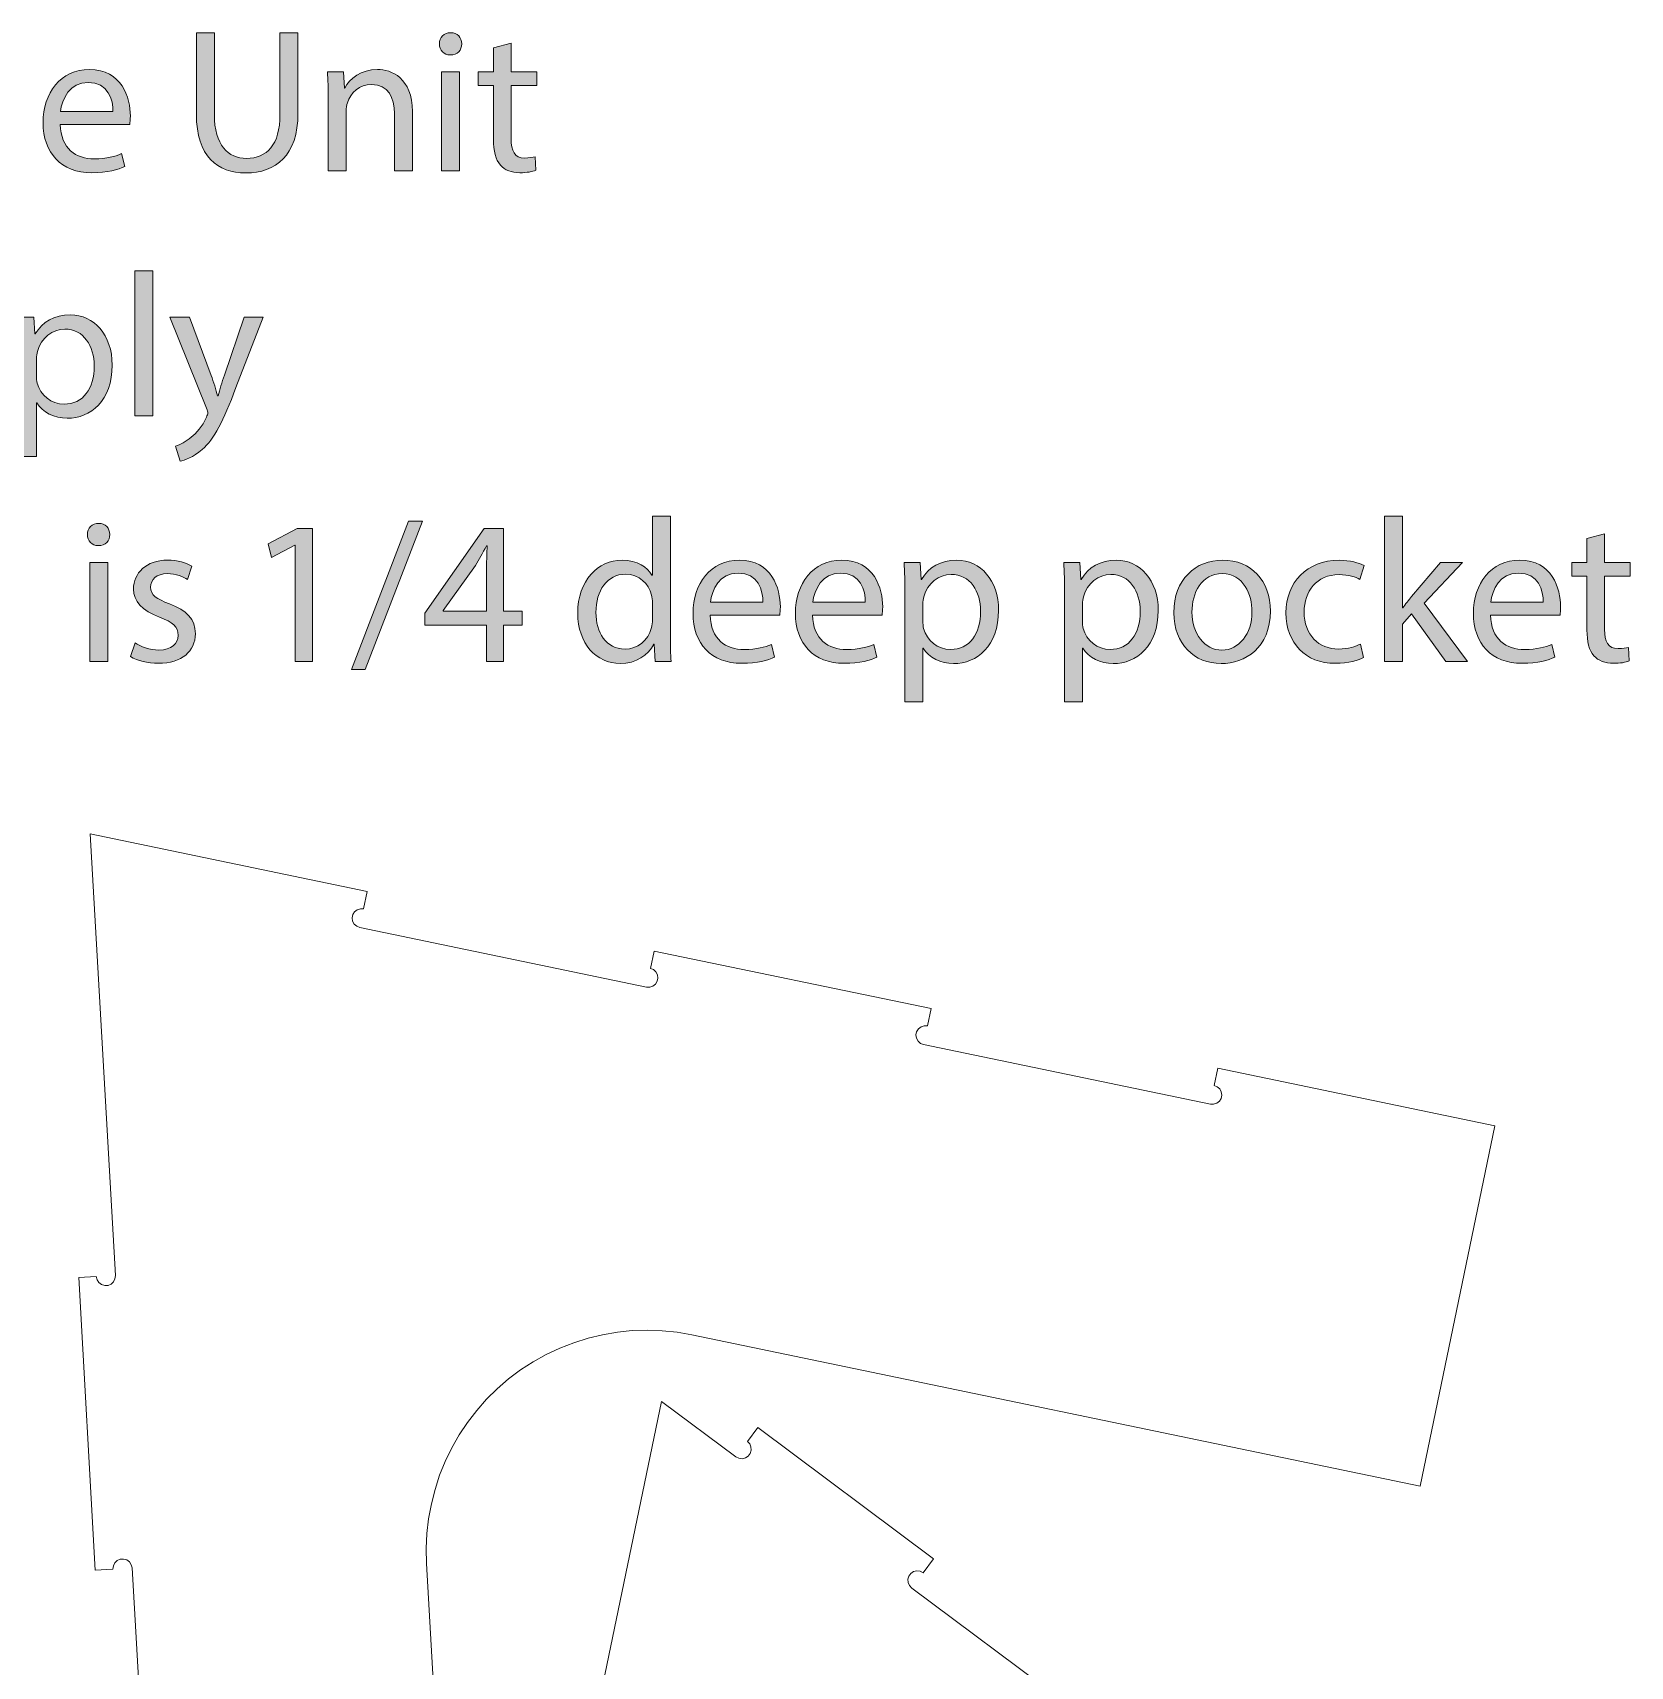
# Model space of a CAD drawing. Header units: inches. Extents: x -18.4 to 27.6, y -41.4 to 49.9.
# Drawn here: x 5.88 to 27.6, y 27.61 to 49.81 of the extents above; entities that cross this region are included whole.
import ezdxf

# ---------------------------------------------------------------- set-up
doc = ezdxf.new("R2010")
doc.units = ezdxf.units.IN
doc.header["$MEASUREMENT"] = 0
doc.layers.add('Cutouts', color=7, linetype='Continuous')
doc.layers.add('Notes', color=7, linetype='Continuous')

# ---------------------------------------------------------------- blocks, each defined once
blk = doc.blocks.new('block 2')
at = {"layer": 'Notes'}
h = blk.add_hatch(color=7, dxfattribs=at)
h.dxf.hatch_style = 2
edge = h.paths.add_edge_path()
edge.add_spline(control_points=[(8.353, 49.809), (8.353, 49.809), (8.353, 48.701), (8.353, 48.701), (8.353, 48.281), (8.539, 48.104), (8.789, 48.104), (9.067, 48.104), (9.245, 48.287), (9.245, 48.701), (9.245, 48.701), (9.245, 49.809), (9.245, 49.809), (9.245, 49.809), (9.489, 49.809), (9.489, 49.809), (9.489, 49.809), (9.489, 48.718), (9.489, 48.718), (9.489, 48.143), (9.186, 47.906), (8.781, 47.906), (8.397, 47.906), (8.109, 48.126), (8.109, 48.706), (8.109, 48.706), (8.109, 49.809), (8.109, 49.809), (8.109, 49.809), (8.353, 49.809), (8.353, 49.809)], knot_values=[0, 0, 0, 0, 1, 1, 1, 2, 2, 2, 3, 3, 3, 4, 4, 4, 5, 5, 5, 6, 6, 6, 7, 7, 7, 8, 8, 8, 9, 9, 9, 10, 10, 10, 10], degree=3, periodic=1)
h = blk.add_hatch(color=7, dxfattribs=at)
h.dxf.hatch_style = 2
edge = h.paths.add_edge_path()
edge.add_spline(control_points=[(11.714, 49.659), (11.717, 49.576), (11.656, 49.509), (11.559, 49.509), (11.472, 49.509), (11.411, 49.576), (11.411, 49.659), (11.411, 49.745), (11.475, 49.812), (11.564, 49.812), (11.656, 49.812), (11.714, 49.745), (11.714, 49.659)], knot_values=[0, 0, 0, 0, 1, 1, 1, 2, 2, 2, 3, 3, 3, 4, 4, 4, 4], degree=3, periodic=1)
h.paths.add_polyline_path([(11.442, 47.937), (11.442, 49.281), (11.686, 49.281), (11.686, 47.937)])
h = blk.add_hatch(color=7, dxfattribs=at)
h.dxf.hatch_style = 2
edge = h.paths.add_edge_path()
edge.add_spline(control_points=[(12.386, 49.668), (12.386, 49.668), (12.386, 49.281), (12.386, 49.281), (12.386, 49.281), (12.736, 49.281), (12.736, 49.281), (12.736, 49.281), (12.736, 49.095), (12.736, 49.095), (12.736, 49.095), (12.386, 49.095), (12.386, 49.095), (12.386, 49.095), (12.386, 48.37), (12.386, 48.37), (12.386, 48.204), (12.434, 48.109), (12.57, 48.109), (12.634, 48.109), (12.681, 48.118), (12.711, 48.126), (12.711, 48.126), (12.722, 47.943), (12.722, 47.943), (12.675, 47.923), (12.6, 47.909), (12.506, 47.909), (12.392, 47.909), (12.3, 47.945), (12.242, 48.012), (12.172, 48.084), (12.147, 48.204), (12.147, 48.362), (12.147, 48.362), (12.147, 49.095), (12.147, 49.095), (12.147, 49.095), (11.939, 49.095), (11.939, 49.095), (11.939, 49.095), (11.939, 49.281), (11.939, 49.281), (11.939, 49.281), (12.147, 49.281), (12.147, 49.281), (12.147, 49.281), (12.147, 49.604), (12.147, 49.604), (12.147, 49.604), (12.386, 49.668), (12.386, 49.668)], knot_values=[0, 0, 0, 0, 1, 1, 1, 2, 2, 2, 3, 3, 3, 4, 4, 4, 5, 5, 5, 6, 6, 6, 7, 7, 7, 8, 8, 8, 9, 9, 9, 10, 10, 10, 11, 11, 11, 12, 12, 12, 13, 13, 13, 14, 14, 14, 15, 15, 15, 16, 16, 16, 17, 17, 17, 17], degree=3, periodic=1)
h = blk.add_hatch(color=7, dxfattribs=at)
h.dxf.hatch_style = 2
edge = h.paths.add_edge_path()
edge.add_spline(control_points=[(6.259, 48.565), (6.264, 48.234), (6.475, 48.098), (6.72, 48.098), (6.895, 48.098), (7, 48.129), (7.092, 48.168), (7.092, 48.168), (7.134, 47.993), (7.134, 47.993), (7.048, 47.954), (6.9, 47.909), (6.686, 47.909), (6.273, 47.909), (6.025, 48.181), (6.025, 48.587), (6.025, 48.993), (6.264, 49.312), (6.656, 49.312), (7.095, 49.312), (7.211, 48.926), (7.211, 48.679), (7.211, 48.629), (7.206, 48.59), (7.203, 48.565), (7.203, 48.565), (6.259, 48.565), (6.259, 48.565)], knot_values=[0, 0, 0, 0, 1, 1, 1, 2, 2, 2, 3, 3, 3, 4, 4, 4, 5, 5, 5, 6, 6, 6, 7, 7, 7, 8, 8, 8, 9, 9, 9, 9], degree=3, periodic=1)
edge = h.paths.add_edge_path()
edge.add_spline(control_points=[(6.975, 48.74), (6.978, 48.895), (6.911, 49.137), (6.636, 49.137), (6.389, 49.137), (6.281, 48.909), (6.261, 48.74), (6.261, 48.74), (6.975, 48.74), (6.975, 48.74)], knot_values=[0, 0, 0, 0, 1, 1, 1, 2, 2, 2, 3, 3, 3, 3], degree=3, periodic=1)
h = blk.add_hatch(color=7, dxfattribs=at)
h.dxf.hatch_style = 2
edge = h.paths.add_edge_path()
edge.add_spline(control_points=[(9.9, 48.918), (9.9, 49.056), (9.897, 49.17), (9.889, 49.281), (9.889, 49.281), (10.106, 49.281), (10.106, 49.281), (10.106, 49.281), (10.12, 49.059), (10.12, 49.059), (10.12, 49.059), (10.125, 49.059), (10.125, 49.059), (10.192, 49.187), (10.347, 49.312), (10.57, 49.312), (10.756, 49.312), (11.045, 49.201), (11.045, 48.74), (11.045, 48.74), (11.045, 47.937), (11.045, 47.937), (11.045, 47.937), (10.8, 47.937), (10.8, 47.937), (10.8, 47.937), (10.8, 48.712), (10.8, 48.712), (10.8, 48.929), (10.72, 49.109), (10.489, 49.109), (10.328, 49.109), (10.203, 48.995), (10.161, 48.859), (10.15, 48.829), (10.145, 48.787), (10.145, 48.745), (10.145, 48.745), (10.145, 47.937), (10.145, 47.937), (10.145, 47.937), (9.9, 47.937), (9.9, 47.937), (9.9, 47.937), (9.9, 48.918), (9.9, 48.918)], knot_values=[0, 0, 0, 0, 1, 1, 1, 2, 2, 2, 3, 3, 3, 4, 4, 4, 5, 5, 5, 6, 6, 6, 7, 7, 7, 8, 8, 8, 9, 9, 9, 10, 10, 10, 11, 11, 11, 12, 12, 12, 13, 13, 13, 14, 14, 14, 15, 15, 15, 15], degree=3, periodic=1)
h = blk.add_hatch(color=7, dxfattribs=at)
h.dxf.hatch_style = 2
h.paths.add_polyline_path([(7.272, 46.576), (7.517, 46.576), (7.517, 44.604), (7.272, 44.604)])
h = blk.add_hatch(color=7, dxfattribs=at)
h.dxf.hatch_style = 2
edge = h.paths.add_edge_path()
edge.add_spline(control_points=[(5.692, 45.509), (5.692, 45.681), (5.686, 45.82), (5.681, 45.948), (5.681, 45.948), (5.9, 45.948), (5.9, 45.948), (5.9, 45.948), (5.911, 45.718), (5.911, 45.718), (5.911, 45.718), (5.917, 45.718), (5.917, 45.718), (6.017, 45.881), (6.175, 45.979), (6.395, 45.979), (6.72, 45.979), (6.964, 45.704), (6.964, 45.295), (6.964, 44.812), (6.67, 44.573), (6.353, 44.573), (6.175, 44.573), (6.02, 44.651), (5.939, 44.784), (5.939, 44.784), (5.934, 44.784), (5.934, 44.784), (5.934, 44.784), (5.934, 44.054), (5.934, 44.054), (5.934, 44.054), (5.692, 44.054), (5.692, 44.054), (5.692, 44.054), (5.692, 45.509), (5.692, 45.509)], knot_values=[0, 0, 0, 0, 1, 1, 1, 2, 2, 2, 3, 3, 3, 4, 4, 4, 5, 5, 5, 6, 6, 6, 7, 7, 7, 8, 8, 8, 9, 9, 9, 10, 10, 10, 11, 11, 11, 12, 12, 12, 12], degree=3, periodic=1)
edge = h.paths.add_edge_path()
edge.add_spline(control_points=[(5.934, 45.151), (5.934, 45.115), (5.939, 45.081), (5.945, 45.051), (5.989, 44.881), (6.136, 44.765), (6.311, 44.765), (6.57, 44.765), (6.72, 44.976), (6.72, 45.284), (6.72, 45.554), (6.578, 45.784), (6.32, 45.784), (6.153, 45.784), (5.997, 45.665), (5.95, 45.481), (5.942, 45.451), (5.934, 45.415), (5.934, 45.381), (5.934, 45.381), (5.934, 45.151), (5.934, 45.151)], knot_values=[0, 0, 0, 0, 1, 1, 1, 2, 2, 2, 3, 3, 3, 4, 4, 4, 5, 5, 5, 6, 6, 6, 7, 7, 7, 7], degree=3, periodic=1)
h = blk.add_hatch(color=7, dxfattribs=at)
h.dxf.hatch_style = 2
edge = h.paths.add_edge_path()
edge.add_spline(control_points=[(8.017, 45.948), (8.017, 45.948), (8.311, 45.154), (8.311, 45.154), (8.342, 45.065), (8.375, 44.959), (8.397, 44.879), (8.397, 44.879), (8.403, 44.879), (8.403, 44.879), (8.428, 44.959), (8.456, 45.062), (8.489, 45.159), (8.489, 45.159), (8.756, 45.948), (8.756, 45.948), (8.756, 45.948), (9.014, 45.948), (9.014, 45.948), (9.014, 45.948), (8.647, 44.99), (8.647, 44.99), (8.472, 44.529), (8.353, 44.293), (8.186, 44.148), (8.067, 44.043), (7.947, 44.001), (7.886, 43.99), (7.886, 43.99), (7.825, 44.195), (7.825, 44.195), (7.886, 44.215), (7.967, 44.254), (8.039, 44.315), (8.106, 44.368), (8.189, 44.462), (8.245, 44.587), (8.256, 44.612), (8.264, 44.631), (8.264, 44.645), (8.264, 44.659), (8.258, 44.679), (8.247, 44.709), (8.247, 44.709), (7.75, 45.948), (7.75, 45.948), (7.75, 45.948), (8.017, 45.948), (8.017, 45.948)], knot_values=[0, 0, 0, 0, 1, 1, 1, 2, 2, 2, 3, 3, 3, 4, 4, 4, 5, 5, 5, 6, 6, 6, 7, 7, 7, 8, 8, 8, 9, 9, 9, 10, 10, 10, 11, 11, 11, 12, 12, 12, 13, 13, 13, 14, 14, 14, 15, 15, 15, 16, 16, 16, 16], degree=3, periodic=1)
h = blk.add_hatch(color=7, dxfattribs=at)
h.dxf.hatch_style = 2
edge = h.paths.add_edge_path()
edge.add_spline(control_points=[(6.931, 42.993), (6.934, 42.909), (6.873, 42.843), (6.775, 42.843), (6.689, 42.843), (6.628, 42.909), (6.628, 42.993), (6.628, 43.079), (6.692, 43.145), (6.781, 43.145), (6.873, 43.145), (6.931, 43.079), (6.931, 42.993)], knot_values=[0, 0, 0, 0, 1, 1, 1, 2, 2, 2, 3, 3, 3, 4, 4, 4, 4], degree=3, periodic=1)
h.paths.add_polyline_path([(6.659, 41.27), (6.659, 42.615), (6.903, 42.615), (6.903, 41.27)])
h = blk.add_hatch(color=7, dxfattribs=at)
h.dxf.hatch_style = 2
h.paths.add_polyline_path([(9.45, 42.848), (9.445, 42.848), (9.131, 42.679), (9.084, 42.865), (9.478, 43.076), (9.686, 43.076), (9.686, 41.27), (9.45, 41.27)])
h = blk.add_hatch(color=7, dxfattribs=at)
h.dxf.hatch_style = 2
h.paths.add_polyline_path([(10.217, 41.159), (10.992, 43.173), (11.181, 43.173), (10.403, 41.159)])
h = blk.add_hatch(color=7, dxfattribs=at)
h.dxf.hatch_style = 2
h.paths.add_polyline_path([(12.053, 41.27), (12.053, 41.762), (11.214, 41.762), (11.214, 41.923), (12.02, 43.076), (12.284, 43.076), (12.284, 41.954), (12.536, 41.954), (12.536, 41.762), (12.284, 41.762), (12.284, 41.27)])
edge = h.paths.add_edge_path()
edge.add_spline(control_points=[(12.053, 41.954), (12.053, 41.954), (12.053, 42.556), (12.053, 42.556), (12.053, 42.651), (12.056, 42.745), (12.061, 42.84), (12.061, 42.84), (12.053, 42.84), (12.053, 42.84), (11.997, 42.734), (11.953, 42.656), (11.903, 42.573), (11.903, 42.573), (11.461, 41.959), (11.461, 41.959), (11.461, 41.959), (11.461, 41.954), (11.461, 41.954), (11.461, 41.954), (12.053, 41.954), (12.053, 41.954)], knot_values=[0, 0, 0, 0, 1, 1, 1, 2, 2, 2, 3, 3, 3, 4, 4, 4, 5, 5, 5, 6, 6, 6, 7, 7, 7, 7], degree=3, periodic=1)
h = blk.add_hatch(color=7, dxfattribs=at)
h.dxf.hatch_style = 2
edge = h.paths.add_edge_path()
edge.add_spline(control_points=[(14.55, 43.243), (14.55, 43.243), (14.55, 41.618), (14.55, 41.618), (14.55, 41.498), (14.553, 41.362), (14.561, 41.27), (14.561, 41.27), (14.342, 41.27), (14.342, 41.27), (14.342, 41.27), (14.331, 41.504), (14.331, 41.504), (14.331, 41.504), (14.325, 41.504), (14.325, 41.504), (14.25, 41.354), (14.086, 41.24), (13.867, 41.24), (13.542, 41.24), (13.292, 41.515), (13.292, 41.923), (13.289, 42.37), (13.567, 42.645), (13.895, 42.645), (14.1, 42.645), (14.239, 42.548), (14.3, 42.44), (14.3, 42.44), (14.306, 42.44), (14.306, 42.44), (14.306, 42.44), (14.306, 43.243), (14.306, 43.243), (14.306, 43.243), (14.55, 43.243), (14.55, 43.243)], knot_values=[0, 0, 0, 0, 1, 1, 1, 2, 2, 2, 3, 3, 3, 4, 4, 4, 5, 5, 5, 6, 6, 6, 7, 7, 7, 8, 8, 8, 9, 9, 9, 10, 10, 10, 11, 11, 11, 12, 12, 12, 12], degree=3, periodic=1)
edge = h.paths.add_edge_path()
edge.add_spline(control_points=[(14.306, 42.068), (14.306, 42.098), (14.303, 42.14), (14.295, 42.17), (14.258, 42.326), (14.125, 42.454), (13.942, 42.454), (13.689, 42.454), (13.539, 42.231), (13.539, 41.934), (13.539, 41.662), (13.672, 41.437), (13.936, 41.437), (14.1, 41.437), (14.25, 41.545), (14.295, 41.729), (14.303, 41.762), (14.306, 41.795), (14.306, 41.834), (14.306, 41.834), (14.306, 42.068), (14.306, 42.068)], knot_values=[0, 0, 0, 0, 1, 1, 1, 2, 2, 2, 3, 3, 3, 4, 4, 4, 5, 5, 5, 6, 6, 6, 7, 7, 7, 7], degree=3, periodic=1)
h = blk.add_hatch(color=7, dxfattribs=at)
h.dxf.hatch_style = 2
edge = h.paths.add_edge_path()
edge.add_spline(control_points=[(24.5, 41.998), (24.5, 41.998), (24.505, 41.998), (24.505, 41.998), (24.539, 42.045), (24.586, 42.104), (24.625, 42.151), (24.625, 42.151), (25.019, 42.615), (25.019, 42.615), (25.019, 42.615), (25.314, 42.615), (25.314, 42.615), (25.314, 42.615), (24.794, 42.062), (24.794, 42.062), (24.794, 42.062), (25.386, 41.27), (25.386, 41.27), (25.386, 41.27), (25.089, 41.27), (25.089, 41.27), (25.089, 41.27), (24.625, 41.915), (24.625, 41.915), (24.625, 41.915), (24.5, 41.776), (24.5, 41.776), (24.5, 41.776), (24.5, 41.27), (24.5, 41.27), (24.5, 41.27), (24.258, 41.27), (24.258, 41.27), (24.258, 41.27), (24.258, 43.243), (24.258, 43.243), (24.258, 43.243), (24.5, 43.243), (24.5, 43.243), (24.5, 43.243), (24.5, 41.998), (24.5, 41.998)], knot_values=[0, 0, 0, 0, 1, 1, 1, 2, 2, 2, 3, 3, 3, 4, 4, 4, 5, 5, 5, 6, 6, 6, 7, 7, 7, 8, 8, 8, 9, 9, 9, 10, 10, 10, 11, 11, 11, 12, 12, 12, 13, 13, 13, 14, 14, 14, 14], degree=3, periodic=1)
h = blk.add_hatch(color=7, dxfattribs=at)
h.dxf.hatch_style = 2
edge = h.paths.add_edge_path()
edge.add_spline(control_points=[(27.247, 43.001), (27.247, 43.001), (27.247, 42.615), (27.247, 42.615), (27.247, 42.615), (27.597, 42.615), (27.597, 42.615), (27.597, 42.615), (27.597, 42.429), (27.597, 42.429), (27.597, 42.429), (27.247, 42.429), (27.247, 42.429), (27.247, 42.429), (27.247, 41.704), (27.247, 41.704), (27.247, 41.537), (27.294, 41.443), (27.43, 41.443), (27.494, 41.443), (27.542, 41.451), (27.572, 41.459), (27.572, 41.459), (27.583, 41.276), (27.583, 41.276), (27.536, 41.256), (27.461, 41.243), (27.367, 41.243), (27.253, 41.243), (27.161, 41.279), (27.103, 41.345), (27.033, 41.418), (27.008, 41.537), (27.008, 41.695), (27.008, 41.695), (27.008, 42.429), (27.008, 42.429), (27.008, 42.429), (26.8, 42.429), (26.8, 42.429), (26.8, 42.429), (26.8, 42.615), (26.8, 42.615), (26.8, 42.615), (27.008, 42.615), (27.008, 42.615), (27.008, 42.615), (27.008, 42.937), (27.008, 42.937), (27.008, 42.937), (27.247, 43.001), (27.247, 43.001)], knot_values=[0, 0, 0, 0, 1, 1, 1, 2, 2, 2, 3, 3, 3, 4, 4, 4, 5, 5, 5, 6, 6, 6, 7, 7, 7, 8, 8, 8, 9, 9, 9, 10, 10, 10, 11, 11, 11, 12, 12, 12, 13, 13, 13, 14, 14, 14, 15, 15, 15, 16, 16, 16, 17, 17, 17, 17], degree=3, periodic=1)
h = blk.add_hatch(color=7, dxfattribs=at)
h.dxf.hatch_style = 2
edge = h.paths.add_edge_path()
edge.add_spline(control_points=[(7.275, 41.52), (7.348, 41.473), (7.475, 41.423), (7.598, 41.423), (7.775, 41.423), (7.859, 41.512), (7.859, 41.623), (7.859, 41.74), (7.789, 41.804), (7.609, 41.87), (7.367, 41.956), (7.253, 42.09), (7.253, 42.251), (7.253, 42.468), (7.428, 42.645), (7.717, 42.645), (7.853, 42.645), (7.973, 42.606), (8.048, 42.562), (8.048, 42.562), (7.986, 42.384), (7.986, 42.384), (7.934, 42.418), (7.836, 42.462), (7.711, 42.462), (7.567, 42.462), (7.486, 42.379), (7.486, 42.279), (7.486, 42.168), (7.567, 42.118), (7.742, 42.051), (7.975, 41.962), (8.095, 41.845), (8.095, 41.645), (8.095, 41.409), (7.911, 41.243), (7.592, 41.243), (7.445, 41.243), (7.309, 41.279), (7.214, 41.334), (7.214, 41.334), (7.275, 41.52), (7.275, 41.52)], knot_values=[0, 0, 0, 0, 1, 1, 1, 2, 2, 2, 3, 3, 3, 4, 4, 4, 5, 5, 5, 6, 6, 6, 7, 7, 7, 8, 8, 8, 9, 9, 9, 10, 10, 10, 11, 11, 11, 12, 12, 12, 13, 13, 13, 14, 14, 14, 14], degree=3, periodic=1)
h = blk.add_hatch(color=7, dxfattribs=at)
h.dxf.hatch_style = 2
edge = h.paths.add_edge_path()
edge.add_spline(control_points=[(15.092, 41.898), (15.097, 41.568), (15.308, 41.431), (15.553, 41.431), (15.728, 41.431), (15.833, 41.462), (15.925, 41.501), (15.925, 41.501), (15.967, 41.326), (15.967, 41.326), (15.881, 41.287), (15.733, 41.243), (15.52, 41.243), (15.106, 41.243), (14.858, 41.515), (14.858, 41.92), (14.858, 42.326), (15.097, 42.645), (15.489, 42.645), (15.928, 42.645), (16.045, 42.259), (16.045, 42.012), (16.045, 41.962), (16.039, 41.923), (16.036, 41.898), (16.036, 41.898), (15.092, 41.898), (15.092, 41.898)], knot_values=[0, 0, 0, 0, 1, 1, 1, 2, 2, 2, 3, 3, 3, 4, 4, 4, 5, 5, 5, 6, 6, 6, 7, 7, 7, 8, 8, 8, 9, 9, 9, 9], degree=3, periodic=1)
edge = h.paths.add_edge_path()
edge.add_spline(control_points=[(15.808, 42.073), (15.811, 42.229), (15.745, 42.47), (15.47, 42.47), (15.222, 42.47), (15.114, 42.243), (15.095, 42.073), (15.095, 42.073), (15.808, 42.073), (15.808, 42.073)], knot_values=[0, 0, 0, 0, 1, 1, 1, 2, 2, 2, 3, 3, 3, 3], degree=3, periodic=1)
h = blk.add_hatch(color=7, dxfattribs=at)
h.dxf.hatch_style = 2
edge = h.paths.add_edge_path()
edge.add_spline(control_points=[(16.483, 41.898), (16.489, 41.568), (16.7, 41.431), (16.945, 41.431), (17.12, 41.431), (17.225, 41.462), (17.317, 41.501), (17.317, 41.501), (17.358, 41.326), (17.358, 41.326), (17.272, 41.287), (17.125, 41.243), (16.911, 41.243), (16.497, 41.243), (16.25, 41.515), (16.25, 41.92), (16.25, 42.326), (16.489, 42.645), (16.881, 42.645), (17.32, 42.645), (17.436, 42.259), (17.436, 42.012), (17.436, 41.962), (17.431, 41.923), (17.428, 41.898), (17.428, 41.898), (16.483, 41.898), (16.483, 41.898)], knot_values=[0, 0, 0, 0, 1, 1, 1, 2, 2, 2, 3, 3, 3, 4, 4, 4, 5, 5, 5, 6, 6, 6, 7, 7, 7, 8, 8, 8, 9, 9, 9, 9], degree=3, periodic=1)
edge = h.paths.add_edge_path()
edge.add_spline(control_points=[(17.2, 42.073), (17.203, 42.229), (17.136, 42.47), (16.861, 42.47), (16.614, 42.47), (16.506, 42.243), (16.486, 42.073), (16.486, 42.073), (17.2, 42.073), (17.2, 42.073)], knot_values=[0, 0, 0, 0, 1, 1, 1, 2, 2, 2, 3, 3, 3, 3], degree=3, periodic=1)
h = blk.add_hatch(color=7, dxfattribs=at)
h.dxf.hatch_style = 2
edge = h.paths.add_edge_path()
edge.add_spline(control_points=[(17.739, 42.176), (17.739, 42.348), (17.733, 42.487), (17.728, 42.615), (17.728, 42.615), (17.947, 42.615), (17.947, 42.615), (17.947, 42.615), (17.958, 42.384), (17.958, 42.384), (17.958, 42.384), (17.964, 42.384), (17.964, 42.384), (18.064, 42.548), (18.222, 42.645), (18.442, 42.645), (18.767, 42.645), (19.011, 42.37), (19.011, 41.962), (19.011, 41.479), (18.717, 41.24), (18.4, 41.24), (18.222, 41.24), (18.067, 41.318), (17.986, 41.451), (17.986, 41.451), (17.981, 41.451), (17.981, 41.451), (17.981, 41.451), (17.981, 40.72), (17.981, 40.72), (17.981, 40.72), (17.739, 40.72), (17.739, 40.72), (17.739, 40.72), (17.739, 42.176), (17.739, 42.176)], knot_values=[0, 0, 0, 0, 1, 1, 1, 2, 2, 2, 3, 3, 3, 4, 4, 4, 5, 5, 5, 6, 6, 6, 7, 7, 7, 8, 8, 8, 9, 9, 9, 10, 10, 10, 11, 11, 11, 12, 12, 12, 12], degree=3, periodic=1)
edge = h.paths.add_edge_path()
edge.add_spline(control_points=[(17.981, 41.818), (17.981, 41.781), (17.986, 41.748), (17.992, 41.718), (18.036, 41.548), (18.183, 41.431), (18.358, 41.431), (18.617, 41.431), (18.767, 41.643), (18.767, 41.951), (18.767, 42.22), (18.625, 42.451), (18.367, 42.451), (18.2, 42.451), (18.045, 42.331), (17.997, 42.148), (17.989, 42.118), (17.981, 42.081), (17.981, 42.048), (17.981, 42.048), (17.981, 41.818), (17.981, 41.818)], knot_values=[0, 0, 0, 0, 1, 1, 1, 2, 2, 2, 3, 3, 3, 4, 4, 4, 5, 5, 5, 6, 6, 6, 7, 7, 7, 7], degree=3, periodic=1)
h = blk.add_hatch(color=7, dxfattribs=at)
h.dxf.hatch_style = 2
edge = h.paths.add_edge_path()
edge.add_spline(control_points=[(19.908, 42.176), (19.908, 42.348), (19.903, 42.487), (19.897, 42.615), (19.897, 42.615), (20.117, 42.615), (20.117, 42.615), (20.117, 42.615), (20.128, 42.384), (20.128, 42.384), (20.128, 42.384), (20.133, 42.384), (20.133, 42.384), (20.233, 42.548), (20.392, 42.645), (20.611, 42.645), (20.936, 42.645), (21.181, 42.37), (21.181, 41.962), (21.181, 41.479), (20.886, 41.24), (20.569, 41.24), (20.392, 41.24), (20.236, 41.318), (20.156, 41.451), (20.156, 41.451), (20.15, 41.451), (20.15, 41.451), (20.15, 41.451), (20.15, 40.72), (20.15, 40.72), (20.15, 40.72), (19.908, 40.72), (19.908, 40.72), (19.908, 40.72), (19.908, 42.176), (19.908, 42.176)], knot_values=[0, 0, 0, 0, 1, 1, 1, 2, 2, 2, 3, 3, 3, 4, 4, 4, 5, 5, 5, 6, 6, 6, 7, 7, 7, 8, 8, 8, 9, 9, 9, 10, 10, 10, 11, 11, 11, 12, 12, 12, 12], degree=3, periodic=1)
edge = h.paths.add_edge_path()
edge.add_spline(control_points=[(20.15, 41.818), (20.15, 41.781), (20.156, 41.748), (20.161, 41.718), (20.206, 41.548), (20.353, 41.431), (20.528, 41.431), (20.786, 41.431), (20.936, 41.643), (20.936, 41.951), (20.936, 42.22), (20.794, 42.451), (20.536, 42.451), (20.369, 42.451), (20.214, 42.331), (20.167, 42.148), (20.158, 42.118), (20.15, 42.081), (20.15, 42.048), (20.15, 42.048), (20.15, 41.818), (20.15, 41.818)], knot_values=[0, 0, 0, 0, 1, 1, 1, 2, 2, 2, 3, 3, 3, 4, 4, 4, 5, 5, 5, 6, 6, 6, 7, 7, 7, 7], degree=3, periodic=1)
h = blk.add_hatch(color=7, dxfattribs=at)
h.dxf.hatch_style = 2
edge = h.paths.add_edge_path()
edge.add_spline(control_points=[(22.705, 41.954), (22.705, 41.456), (22.361, 41.24), (22.036, 41.24), (21.672, 41.24), (21.392, 41.506), (21.392, 41.931), (21.392, 42.381), (21.686, 42.645), (22.058, 42.645), (22.444, 42.645), (22.705, 42.365), (22.705, 41.954)], knot_values=[0, 0, 0, 0, 1, 1, 1, 2, 2, 2, 3, 3, 3, 4, 4, 4, 4], degree=3, periodic=1)
edge = h.paths.add_edge_path()
edge.add_spline(control_points=[(21.639, 41.94), (21.639, 41.645), (21.808, 41.423), (22.047, 41.423), (22.28, 41.423), (22.455, 41.643), (22.455, 41.945), (22.455, 42.173), (22.342, 42.462), (22.053, 42.462), (21.764, 42.462), (21.639, 42.195), (21.639, 41.94)], knot_values=[0, 0, 0, 0, 1, 1, 1, 2, 2, 2, 3, 3, 3, 4, 4, 4, 4], degree=3, periodic=1)
h = blk.add_hatch(color=7, dxfattribs=at)
h.dxf.hatch_style = 2
edge = h.paths.add_edge_path()
edge.add_spline(control_points=[(23.972, 41.32), (23.908, 41.287), (23.767, 41.243), (23.586, 41.243), (23.181, 41.243), (22.917, 41.518), (22.917, 41.929), (22.917, 42.343), (23.2, 42.643), (23.639, 42.643), (23.783, 42.643), (23.911, 42.606), (23.978, 42.573), (23.978, 42.573), (23.922, 42.384), (23.922, 42.384), (23.864, 42.418), (23.772, 42.448), (23.639, 42.448), (23.33, 42.448), (23.164, 42.22), (23.164, 41.94), (23.164, 41.629), (23.364, 41.437), (23.63, 41.437), (23.769, 41.437), (23.861, 41.473), (23.93, 41.504), (23.93, 41.504), (23.972, 41.32), (23.972, 41.32)], knot_values=[0, 0, 0, 0, 1, 1, 1, 2, 2, 2, 3, 3, 3, 4, 4, 4, 5, 5, 5, 6, 6, 6, 7, 7, 7, 8, 8, 8, 9, 9, 9, 10, 10, 10, 10], degree=3, periodic=1)
h = blk.add_hatch(color=7, dxfattribs=at)
h.dxf.hatch_style = 2
edge = h.paths.add_edge_path()
edge.add_spline(control_points=[(25.697, 41.898), (25.703, 41.568), (25.914, 41.431), (26.158, 41.431), (26.333, 41.431), (26.439, 41.462), (26.53, 41.501), (26.53, 41.501), (26.572, 41.326), (26.572, 41.326), (26.486, 41.287), (26.339, 41.243), (26.125, 41.243), (25.711, 41.243), (25.464, 41.515), (25.464, 41.92), (25.464, 42.326), (25.703, 42.645), (26.094, 42.645), (26.533, 42.645), (26.65, 42.259), (26.65, 42.012), (26.65, 41.962), (26.644, 41.923), (26.642, 41.898), (26.642, 41.898), (25.697, 41.898), (25.697, 41.898)], knot_values=[0, 0, 0, 0, 1, 1, 1, 2, 2, 2, 3, 3, 3, 4, 4, 4, 5, 5, 5, 6, 6, 6, 7, 7, 7, 8, 8, 8, 9, 9, 9, 9], degree=3, periodic=1)
edge = h.paths.add_edge_path()
edge.add_spline(control_points=[(26.414, 42.073), (26.417, 42.229), (26.35, 42.47), (26.075, 42.47), (25.828, 42.47), (25.719, 42.243), (25.7, 42.073), (25.7, 42.073), (26.414, 42.073), (26.414, 42.073)], knot_values=[0, 0, 0, 0, 1, 1, 1, 2, 2, 2, 3, 3, 3, 3], degree=3, periodic=1)
at = {"layer": 'Notes', "lineweight": 0}
for points in [[(11.442, 47.937), (11.442, 49.281), (11.686, 49.281), (11.686, 47.937), (11.442, 47.937)], [(7.272, 46.576), (7.517, 46.576), (7.517, 44.604), (7.272, 44.604), (7.272, 46.576)], [(9.45, 42.848), (9.445, 42.848), (9.131, 42.679), (9.084, 42.865), (9.478, 43.076), (9.686, 43.076), (9.686, 41.27), (9.45, 41.27), (9.45, 42.848)], [(10.217, 41.159), (10.992, 43.173), (11.181, 43.173), (10.403, 41.159), (10.217, 41.159)], [(12.053, 41.27), (12.053, 41.762), (11.214, 41.762), (11.214, 41.923), (12.02, 43.076), (12.284, 43.076), (12.284, 41.954), (12.536, 41.954), (12.536, 41.762), (12.284, 41.762), (12.284, 41.27), (12.053, 41.27)], [(6.659, 41.27), (6.659, 42.615), (6.903, 42.615), (6.903, 41.27), (6.659, 41.27)]]:
    blk.add_lwpolyline(points, dxfattribs=at)
for points, knots in [([(8.353, 49.809), (8.353, 49.809), (8.353, 48.701), (8.353, 48.701), (8.353, 48.281), (8.539, 48.104), (8.789, 48.104), (9.067, 48.104), (9.245, 48.287), (9.245, 48.701), (9.245, 48.701), (9.245, 49.809), (9.245, 49.809), (9.245, 49.809), (9.489, 49.809), (9.489, 49.809), (9.489, 49.809), (9.489, 48.718), (9.489, 48.718), (9.489, 48.143), (9.186, 47.906), (8.781, 47.906), (8.397, 47.906), (8.109, 48.126), (8.109, 48.706), (8.109, 48.706), (8.109, 49.809), (8.109, 49.809), (8.109, 49.809), (8.353, 49.809), (8.353, 49.809)], [0, 0, 0, 0, 1, 1, 1, 2, 2, 2, 3, 3, 3, 4, 4, 4, 5, 5, 5, 6, 6, 6, 7, 7, 7, 8, 8, 8, 9, 9, 9, 10, 10, 10, 10]), ([(11.714, 49.659), (11.717, 49.576), (11.656, 49.509), (11.559, 49.509), (11.472, 49.509), (11.411, 49.576), (11.411, 49.659), (11.411, 49.745), (11.475, 49.812), (11.564, 49.812), (11.656, 49.812), (11.714, 49.745), (11.714, 49.659)], [0, 0, 0, 0, 1, 1, 1, 2, 2, 2, 3, 3, 3, 4, 4, 4, 4]), ([(12.386, 49.668), (12.386, 49.668), (12.386, 49.281), (12.386, 49.281), (12.386, 49.281), (12.736, 49.281), (12.736, 49.281), (12.736, 49.281), (12.736, 49.095), (12.736, 49.095), (12.736, 49.095), (12.386, 49.095), (12.386, 49.095), (12.386, 49.095), (12.386, 48.37), (12.386, 48.37), (12.386, 48.204), (12.434, 48.109), (12.57, 48.109), (12.634, 48.109), (12.681, 48.118), (12.711, 48.126), (12.711, 48.126), (12.722, 47.943), (12.722, 47.943), (12.675, 47.923), (12.6, 47.909), (12.506, 47.909), (12.392, 47.909), (12.3, 47.945), (12.242, 48.012), (12.172, 48.084), (12.147, 48.204), (12.147, 48.362), (12.147, 48.362), (12.147, 49.095), (12.147, 49.095), (12.147, 49.095), (11.939, 49.095), (11.939, 49.095), (11.939, 49.095), (11.939, 49.281), (11.939, 49.281), (11.939, 49.281), (12.147, 49.281), (12.147, 49.281), (12.147, 49.281), (12.147, 49.604), (12.147, 49.604), (12.147, 49.604), (12.386, 49.668), (12.386, 49.668)], [0, 0, 0, 0, 1, 1, 1, 2, 2, 2, 3, 3, 3, 4, 4, 4, 5, 5, 5, 6, 6, 6, 7, 7, 7, 8, 8, 8, 9, 9, 9, 10, 10, 10, 11, 11, 11, 12, 12, 12, 13, 13, 13, 14, 14, 14, 15, 15, 15, 16, 16, 16, 17, 17, 17, 17]), ([(6.259, 48.565), (6.264, 48.234), (6.475, 48.098), (6.72, 48.098), (6.895, 48.098), (7, 48.129), (7.092, 48.168), (7.092, 48.168), (7.134, 47.993), (7.134, 47.993), (7.048, 47.954), (6.9, 47.909), (6.686, 47.909), (6.273, 47.909), (6.025, 48.181), (6.025, 48.587), (6.025, 48.993), (6.264, 49.312), (6.656, 49.312), (7.095, 49.312), (7.211, 48.926), (7.211, 48.679), (7.211, 48.629), (7.206, 48.59), (7.203, 48.565), (7.203, 48.565), (6.259, 48.565), (6.259, 48.565)], [0, 0, 0, 0, 1, 1, 1, 2, 2, 2, 3, 3, 3, 4, 4, 4, 5, 5, 5, 6, 6, 6, 7, 7, 7, 8, 8, 8, 9, 9, 9, 9]), ([(9.9, 48.918), (9.9, 49.056), (9.897, 49.17), (9.889, 49.281), (9.889, 49.281), (10.106, 49.281), (10.106, 49.281), (10.106, 49.281), (10.12, 49.059), (10.12, 49.059), (10.12, 49.059), (10.125, 49.059), (10.125, 49.059), (10.192, 49.187), (10.347, 49.312), (10.57, 49.312), (10.756, 49.312), (11.045, 49.201), (11.045, 48.74), (11.045, 48.74), (11.045, 47.937), (11.045, 47.937), (11.045, 47.937), (10.8, 47.937), (10.8, 47.937), (10.8, 47.937), (10.8, 48.712), (10.8, 48.712), (10.8, 48.929), (10.72, 49.109), (10.489, 49.109), (10.328, 49.109), (10.203, 48.995), (10.161, 48.859), (10.15, 48.829), (10.145, 48.787), (10.145, 48.745), (10.145, 48.745), (10.145, 47.937), (10.145, 47.937), (10.145, 47.937), (9.9, 47.937), (9.9, 47.937), (9.9, 47.937), (9.9, 48.918), (9.9, 48.918)], [0, 0, 0, 0, 1, 1, 1, 2, 2, 2, 3, 3, 3, 4, 4, 4, 5, 5, 5, 6, 6, 6, 7, 7, 7, 8, 8, 8, 9, 9, 9, 10, 10, 10, 11, 11, 11, 12, 12, 12, 13, 13, 13, 14, 14, 14, 15, 15, 15, 15]), ([(6.975, 48.74), (6.978, 48.895), (6.911, 49.137), (6.636, 49.137), (6.389, 49.137), (6.281, 48.909), (6.261, 48.74), (6.261, 48.74), (6.975, 48.74), (6.975, 48.74)], [0, 0, 0, 0, 1, 1, 1, 2, 2, 2, 3, 3, 3, 3]), ([(5.692, 45.509), (5.692, 45.681), (5.686, 45.82), (5.681, 45.948), (5.681, 45.948), (5.9, 45.948), (5.9, 45.948), (5.9, 45.948), (5.911, 45.718), (5.911, 45.718), (5.911, 45.718), (5.917, 45.718), (5.917, 45.718), (6.017, 45.881), (6.175, 45.979), (6.395, 45.979), (6.72, 45.979), (6.964, 45.704), (6.964, 45.295), (6.964, 44.812), (6.67, 44.573), (6.353, 44.573), (6.175, 44.573), (6.02, 44.651), (5.939, 44.784), (5.939, 44.784), (5.934, 44.784), (5.934, 44.784), (5.934, 44.784), (5.934, 44.054), (5.934, 44.054), (5.934, 44.054), (5.692, 44.054), (5.692, 44.054), (5.692, 44.054), (5.692, 45.509), (5.692, 45.509)], [0, 0, 0, 0, 1, 1, 1, 2, 2, 2, 3, 3, 3, 4, 4, 4, 5, 5, 5, 6, 6, 6, 7, 7, 7, 8, 8, 8, 9, 9, 9, 10, 10, 10, 11, 11, 11, 12, 12, 12, 12]), ([(8.017, 45.948), (8.017, 45.948), (8.311, 45.154), (8.311, 45.154), (8.342, 45.065), (8.375, 44.959), (8.397, 44.879), (8.397, 44.879), (8.403, 44.879), (8.403, 44.879), (8.428, 44.959), (8.456, 45.062), (8.489, 45.159), (8.489, 45.159), (8.756, 45.948), (8.756, 45.948), (8.756, 45.948), (9.014, 45.948), (9.014, 45.948), (9.014, 45.948), (8.647, 44.99), (8.647, 44.99), (8.472, 44.529), (8.353, 44.293), (8.186, 44.148), (8.067, 44.043), (7.947, 44.001), (7.886, 43.99), (7.886, 43.99), (7.825, 44.195), (7.825, 44.195), (7.886, 44.215), (7.967, 44.254), (8.039, 44.315), (8.106, 44.368), (8.189, 44.462), (8.245, 44.587), (8.256, 44.612), (8.264, 44.631), (8.264, 44.645), (8.264, 44.659), (8.258, 44.679), (8.247, 44.709), (8.247, 44.709), (7.75, 45.948), (7.75, 45.948), (7.75, 45.948), (8.017, 45.948), (8.017, 45.948)], [0, 0, 0, 0, 1, 1, 1, 2, 2, 2, 3, 3, 3, 4, 4, 4, 5, 5, 5, 6, 6, 6, 7, 7, 7, 8, 8, 8, 9, 9, 9, 10, 10, 10, 11, 11, 11, 12, 12, 12, 13, 13, 13, 14, 14, 14, 15, 15, 15, 16, 16, 16, 16]), ([(5.934, 45.151), (5.934, 45.115), (5.939, 45.081), (5.945, 45.051), (5.989, 44.881), (6.136, 44.765), (6.311, 44.765), (6.57, 44.765), (6.72, 44.976), (6.72, 45.284), (6.72, 45.554), (6.578, 45.784), (6.32, 45.784), (6.153, 45.784), (5.997, 45.665), (5.95, 45.481), (5.942, 45.451), (5.934, 45.415), (5.934, 45.381), (5.934, 45.381), (5.934, 45.151), (5.934, 45.151)], [0, 0, 0, 0, 1, 1, 1, 2, 2, 2, 3, 3, 3, 4, 4, 4, 5, 5, 5, 6, 6, 6, 7, 7, 7, 7]), ([(6.931, 42.993), (6.934, 42.909), (6.873, 42.843), (6.775, 42.843), (6.689, 42.843), (6.628, 42.909), (6.628, 42.993), (6.628, 43.079), (6.692, 43.145), (6.781, 43.145), (6.873, 43.145), (6.931, 43.079), (6.931, 42.993)], [0, 0, 0, 0, 1, 1, 1, 2, 2, 2, 3, 3, 3, 4, 4, 4, 4]), ([(14.55, 43.243), (14.55, 43.243), (14.55, 41.618), (14.55, 41.618), (14.55, 41.498), (14.553, 41.362), (14.561, 41.27), (14.561, 41.27), (14.342, 41.27), (14.342, 41.27), (14.342, 41.27), (14.331, 41.504), (14.331, 41.504), (14.331, 41.504), (14.325, 41.504), (14.325, 41.504), (14.25, 41.354), (14.086, 41.24), (13.867, 41.24), (13.542, 41.24), (13.292, 41.515), (13.292, 41.923), (13.289, 42.37), (13.567, 42.645), (13.895, 42.645), (14.1, 42.645), (14.239, 42.548), (14.3, 42.44), (14.3, 42.44), (14.306, 42.44), (14.306, 42.44), (14.306, 42.44), (14.306, 43.243), (14.306, 43.243), (14.306, 43.243), (14.55, 43.243), (14.55, 43.243)], [0, 0, 0, 0, 1, 1, 1, 2, 2, 2, 3, 3, 3, 4, 4, 4, 5, 5, 5, 6, 6, 6, 7, 7, 7, 8, 8, 8, 9, 9, 9, 10, 10, 10, 11, 11, 11, 12, 12, 12, 12]), ([(24.5, 41.998), (24.5, 41.998), (24.505, 41.998), (24.505, 41.998), (24.539, 42.045), (24.586, 42.104), (24.625, 42.151), (24.625, 42.151), (25.019, 42.615), (25.019, 42.615), (25.019, 42.615), (25.314, 42.615), (25.314, 42.615), (25.314, 42.615), (24.794, 42.062), (24.794, 42.062), (24.794, 42.062), (25.386, 41.27), (25.386, 41.27), (25.386, 41.27), (25.089, 41.27), (25.089, 41.27), (25.089, 41.27), (24.625, 41.915), (24.625, 41.915), (24.625, 41.915), (24.5, 41.776), (24.5, 41.776), (24.5, 41.776), (24.5, 41.27), (24.5, 41.27), (24.5, 41.27), (24.258, 41.27), (24.258, 41.27), (24.258, 41.27), (24.258, 43.243), (24.258, 43.243), (24.258, 43.243), (24.5, 43.243), (24.5, 43.243), (24.5, 43.243), (24.5, 41.998), (24.5, 41.998)], [0, 0, 0, 0, 1, 1, 1, 2, 2, 2, 3, 3, 3, 4, 4, 4, 5, 5, 5, 6, 6, 6, 7, 7, 7, 8, 8, 8, 9, 9, 9, 10, 10, 10, 11, 11, 11, 12, 12, 12, 13, 13, 13, 14, 14, 14, 14]), ([(27.247, 43.001), (27.247, 43.001), (27.247, 42.615), (27.247, 42.615), (27.247, 42.615), (27.597, 42.615), (27.597, 42.615), (27.597, 42.615), (27.597, 42.429), (27.597, 42.429), (27.597, 42.429), (27.247, 42.429), (27.247, 42.429), (27.247, 42.429), (27.247, 41.704), (27.247, 41.704), (27.247, 41.537), (27.294, 41.443), (27.43, 41.443), (27.494, 41.443), (27.542, 41.451), (27.572, 41.459), (27.572, 41.459), (27.583, 41.276), (27.583, 41.276), (27.536, 41.256), (27.461, 41.243), (27.367, 41.243), (27.253, 41.243), (27.161, 41.279), (27.103, 41.345), (27.033, 41.418), (27.008, 41.537), (27.008, 41.695), (27.008, 41.695), (27.008, 42.429), (27.008, 42.429), (27.008, 42.429), (26.8, 42.429), (26.8, 42.429), (26.8, 42.429), (26.8, 42.615), (26.8, 42.615), (26.8, 42.615), (27.008, 42.615), (27.008, 42.615), (27.008, 42.615), (27.008, 42.937), (27.008, 42.937), (27.008, 42.937), (27.247, 43.001), (27.247, 43.001)], [0, 0, 0, 0, 1, 1, 1, 2, 2, 2, 3, 3, 3, 4, 4, 4, 5, 5, 5, 6, 6, 6, 7, 7, 7, 8, 8, 8, 9, 9, 9, 10, 10, 10, 11, 11, 11, 12, 12, 12, 13, 13, 13, 14, 14, 14, 15, 15, 15, 16, 16, 16, 17, 17, 17, 17]), ([(7.275, 41.52), (7.348, 41.473), (7.475, 41.423), (7.598, 41.423), (7.775, 41.423), (7.859, 41.512), (7.859, 41.623), (7.859, 41.74), (7.789, 41.804), (7.609, 41.87), (7.367, 41.956), (7.253, 42.09), (7.253, 42.251), (7.253, 42.468), (7.428, 42.645), (7.717, 42.645), (7.853, 42.645), (7.973, 42.606), (8.048, 42.562), (8.048, 42.562), (7.986, 42.384), (7.986, 42.384), (7.934, 42.418), (7.836, 42.462), (7.711, 42.462), (7.567, 42.462), (7.486, 42.379), (7.486, 42.279), (7.486, 42.168), (7.567, 42.118), (7.742, 42.051), (7.975, 41.962), (8.095, 41.845), (8.095, 41.645), (8.095, 41.409), (7.911, 41.243), (7.592, 41.243), (7.445, 41.243), (7.309, 41.279), (7.214, 41.334), (7.214, 41.334), (7.275, 41.52), (7.275, 41.52)], [0, 0, 0, 0, 1, 1, 1, 2, 2, 2, 3, 3, 3, 4, 4, 4, 5, 5, 5, 6, 6, 6, 7, 7, 7, 8, 8, 8, 9, 9, 9, 10, 10, 10, 11, 11, 11, 12, 12, 12, 13, 13, 13, 14, 14, 14, 14]), ([(12.053, 41.954), (12.053, 41.954), (12.053, 42.556), (12.053, 42.556), (12.053, 42.651), (12.056, 42.745), (12.061, 42.84), (12.061, 42.84), (12.053, 42.84), (12.053, 42.84), (11.997, 42.734), (11.953, 42.656), (11.903, 42.573), (11.903, 42.573), (11.461, 41.959), (11.461, 41.959), (11.461, 41.959), (11.461, 41.954), (11.461, 41.954), (11.461, 41.954), (12.053, 41.954), (12.053, 41.954)], [0, 0, 0, 0, 1, 1, 1, 2, 2, 2, 3, 3, 3, 4, 4, 4, 5, 5, 5, 6, 6, 6, 7, 7, 7, 7]), ([(15.092, 41.898), (15.097, 41.568), (15.308, 41.431), (15.553, 41.431), (15.728, 41.431), (15.833, 41.462), (15.925, 41.501), (15.925, 41.501), (15.967, 41.326), (15.967, 41.326), (15.881, 41.287), (15.733, 41.243), (15.52, 41.243), (15.106, 41.243), (14.858, 41.515), (14.858, 41.92), (14.858, 42.326), (15.097, 42.645), (15.489, 42.645), (15.928, 42.645), (16.045, 42.259), (16.045, 42.012), (16.045, 41.962), (16.039, 41.923), (16.036, 41.898), (16.036, 41.898), (15.092, 41.898), (15.092, 41.898)], [0, 0, 0, 0, 1, 1, 1, 2, 2, 2, 3, 3, 3, 4, 4, 4, 5, 5, 5, 6, 6, 6, 7, 7, 7, 8, 8, 8, 9, 9, 9, 9]), ([(16.483, 41.898), (16.489, 41.568), (16.7, 41.431), (16.945, 41.431), (17.12, 41.431), (17.225, 41.462), (17.317, 41.501), (17.317, 41.501), (17.358, 41.326), (17.358, 41.326), (17.272, 41.287), (17.125, 41.243), (16.911, 41.243), (16.497, 41.243), (16.25, 41.515), (16.25, 41.92), (16.25, 42.326), (16.489, 42.645), (16.881, 42.645), (17.32, 42.645), (17.436, 42.259), (17.436, 42.012), (17.436, 41.962), (17.431, 41.923), (17.428, 41.898), (17.428, 41.898), (16.483, 41.898), (16.483, 41.898)], [0, 0, 0, 0, 1, 1, 1, 2, 2, 2, 3, 3, 3, 4, 4, 4, 5, 5, 5, 6, 6, 6, 7, 7, 7, 8, 8, 8, 9, 9, 9, 9]), ([(17.739, 42.176), (17.739, 42.348), (17.733, 42.487), (17.728, 42.615), (17.728, 42.615), (17.947, 42.615), (17.947, 42.615), (17.947, 42.615), (17.958, 42.384), (17.958, 42.384), (17.958, 42.384), (17.964, 42.384), (17.964, 42.384), (18.064, 42.548), (18.222, 42.645), (18.442, 42.645), (18.767, 42.645), (19.011, 42.37), (19.011, 41.962), (19.011, 41.479), (18.717, 41.24), (18.4, 41.24), (18.222, 41.24), (18.067, 41.318), (17.986, 41.451), (17.986, 41.451), (17.981, 41.451), (17.981, 41.451), (17.981, 41.451), (17.981, 40.72), (17.981, 40.72), (17.981, 40.72), (17.739, 40.72), (17.739, 40.72), (17.739, 40.72), (17.739, 42.176), (17.739, 42.176)], [0, 0, 0, 0, 1, 1, 1, 2, 2, 2, 3, 3, 3, 4, 4, 4, 5, 5, 5, 6, 6, 6, 7, 7, 7, 8, 8, 8, 9, 9, 9, 10, 10, 10, 11, 11, 11, 12, 12, 12, 12]), ([(19.908, 42.176), (19.908, 42.348), (19.903, 42.487), (19.897, 42.615), (19.897, 42.615), (20.117, 42.615), (20.117, 42.615), (20.117, 42.615), (20.128, 42.384), (20.128, 42.384), (20.128, 42.384), (20.133, 42.384), (20.133, 42.384), (20.233, 42.548), (20.392, 42.645), (20.611, 42.645), (20.936, 42.645), (21.181, 42.37), (21.181, 41.962), (21.181, 41.479), (20.886, 41.24), (20.569, 41.24), (20.392, 41.24), (20.236, 41.318), (20.156, 41.451), (20.156, 41.451), (20.15, 41.451), (20.15, 41.451), (20.15, 41.451), (20.15, 40.72), (20.15, 40.72), (20.15, 40.72), (19.908, 40.72), (19.908, 40.72), (19.908, 40.72), (19.908, 42.176), (19.908, 42.176)], [0, 0, 0, 0, 1, 1, 1, 2, 2, 2, 3, 3, 3, 4, 4, 4, 5, 5, 5, 6, 6, 6, 7, 7, 7, 8, 8, 8, 9, 9, 9, 10, 10, 10, 11, 11, 11, 12, 12, 12, 12]), ([(22.705, 41.954), (22.705, 41.456), (22.361, 41.24), (22.036, 41.24), (21.672, 41.24), (21.392, 41.506), (21.392, 41.931), (21.392, 42.381), (21.686, 42.645), (22.058, 42.645), (22.444, 42.645), (22.705, 42.365), (22.705, 41.954)], [0, 0, 0, 0, 1, 1, 1, 2, 2, 2, 3, 3, 3, 4, 4, 4, 4]), ([(23.972, 41.32), (23.908, 41.287), (23.767, 41.243), (23.586, 41.243), (23.181, 41.243), (22.917, 41.518), (22.917, 41.929), (22.917, 42.343), (23.2, 42.643), (23.639, 42.643), (23.783, 42.643), (23.911, 42.606), (23.978, 42.573), (23.978, 42.573), (23.922, 42.384), (23.922, 42.384), (23.864, 42.418), (23.772, 42.448), (23.639, 42.448), (23.33, 42.448), (23.164, 42.22), (23.164, 41.94), (23.164, 41.629), (23.364, 41.437), (23.63, 41.437), (23.769, 41.437), (23.861, 41.473), (23.93, 41.504), (23.93, 41.504), (23.972, 41.32), (23.972, 41.32)], [0, 0, 0, 0, 1, 1, 1, 2, 2, 2, 3, 3, 3, 4, 4, 4, 5, 5, 5, 6, 6, 6, 7, 7, 7, 8, 8, 8, 9, 9, 9, 10, 10, 10, 10]), ([(25.697, 41.898), (25.703, 41.568), (25.914, 41.431), (26.158, 41.431), (26.333, 41.431), (26.439, 41.462), (26.53, 41.501), (26.53, 41.501), (26.572, 41.326), (26.572, 41.326), (26.486, 41.287), (26.339, 41.243), (26.125, 41.243), (25.711, 41.243), (25.464, 41.515), (25.464, 41.92), (25.464, 42.326), (25.703, 42.645), (26.094, 42.645), (26.533, 42.645), (26.65, 42.259), (26.65, 42.012), (26.65, 41.962), (26.644, 41.923), (26.642, 41.898), (26.642, 41.898), (25.697, 41.898), (25.697, 41.898)], [0, 0, 0, 0, 1, 1, 1, 2, 2, 2, 3, 3, 3, 4, 4, 4, 5, 5, 5, 6, 6, 6, 7, 7, 7, 8, 8, 8, 9, 9, 9, 9]), ([(14.306, 42.068), (14.306, 42.098), (14.303, 42.14), (14.295, 42.17), (14.258, 42.326), (14.125, 42.454), (13.942, 42.454), (13.689, 42.454), (13.539, 42.231), (13.539, 41.934), (13.539, 41.662), (13.672, 41.437), (13.936, 41.437), (14.1, 41.437), (14.25, 41.545), (14.295, 41.729), (14.303, 41.762), (14.306, 41.795), (14.306, 41.834), (14.306, 41.834), (14.306, 42.068), (14.306, 42.068)], [0, 0, 0, 0, 1, 1, 1, 2, 2, 2, 3, 3, 3, 4, 4, 4, 5, 5, 5, 6, 6, 6, 7, 7, 7, 7]), ([(15.808, 42.073), (15.811, 42.229), (15.745, 42.47), (15.47, 42.47), (15.222, 42.47), (15.114, 42.243), (15.095, 42.073), (15.095, 42.073), (15.808, 42.073), (15.808, 42.073)], [0, 0, 0, 0, 1, 1, 1, 2, 2, 2, 3, 3, 3, 3]), ([(17.2, 42.073), (17.203, 42.229), (17.136, 42.47), (16.861, 42.47), (16.614, 42.47), (16.506, 42.243), (16.486, 42.073), (16.486, 42.073), (17.2, 42.073), (17.2, 42.073)], [0, 0, 0, 0, 1, 1, 1, 2, 2, 2, 3, 3, 3, 3]), ([(17.981, 41.818), (17.981, 41.781), (17.986, 41.748), (17.992, 41.718), (18.036, 41.548), (18.183, 41.431), (18.358, 41.431), (18.617, 41.431), (18.767, 41.643), (18.767, 41.951), (18.767, 42.22), (18.625, 42.451), (18.367, 42.451), (18.2, 42.451), (18.045, 42.331), (17.997, 42.148), (17.989, 42.118), (17.981, 42.081), (17.981, 42.048), (17.981, 42.048), (17.981, 41.818), (17.981, 41.818)], [0, 0, 0, 0, 1, 1, 1, 2, 2, 2, 3, 3, 3, 4, 4, 4, 5, 5, 5, 6, 6, 6, 7, 7, 7, 7]), ([(20.15, 41.818), (20.15, 41.781), (20.156, 41.748), (20.161, 41.718), (20.206, 41.548), (20.353, 41.431), (20.528, 41.431), (20.786, 41.431), (20.936, 41.643), (20.936, 41.951), (20.936, 42.22), (20.794, 42.451), (20.536, 42.451), (20.369, 42.451), (20.214, 42.331), (20.167, 42.148), (20.158, 42.118), (20.15, 42.081), (20.15, 42.048), (20.15, 42.048), (20.15, 41.818), (20.15, 41.818)], [0, 0, 0, 0, 1, 1, 1, 2, 2, 2, 3, 3, 3, 4, 4, 4, 5, 5, 5, 6, 6, 6, 7, 7, 7, 7]), ([(21.639, 41.94), (21.639, 41.645), (21.808, 41.423), (22.047, 41.423), (22.28, 41.423), (22.455, 41.643), (22.455, 41.945), (22.455, 42.173), (22.342, 42.462), (22.053, 42.462), (21.764, 42.462), (21.639, 42.195), (21.639, 41.94)], [0, 0, 0, 0, 1, 1, 1, 2, 2, 2, 3, 3, 3, 4, 4, 4, 4]), ([(26.414, 42.073), (26.417, 42.229), (26.35, 42.47), (26.075, 42.47), (25.828, 42.47), (25.719, 42.243), (25.7, 42.073), (25.7, 42.073), (26.414, 42.073), (26.414, 42.073)], [0, 0, 0, 0, 1, 1, 1, 2, 2, 2, 3, 3, 3, 3])]:
    blk.add_open_spline(points, degree=3, knots=knots, dxfattribs=at)

msp = doc.modelspace()

# ---------------------------------------------------------------- linework, layer by layer
at = {"layer": 'Cutouts', "lineweight": 0}
for points in [[(7.578, 22.941), (7.235, 28.951), (7.224, 28.995), (7.2, 29.033), (7.163, 29.06), (7.12, 29.073), (7.075, 29.07), (7.034, 29.052), (7.001, 29.021), (6.98, 28.981), (6.975, 28.936), (6.735, 28.922), (6.509, 32.896), (6.748, 32.91), (6.759, 32.866), (6.783, 32.828), (6.819, 32.801), (6.863, 32.788), (6.908, 32.79), (6.949, 32.808), (6.982, 32.839), (7.002, 32.88), (7.008, 32.924), (6.665, 38.925), (10.431, 38.143), (10.382, 37.908), (10.337, 37.909), (10.294, 37.895), (10.259, 37.867), (10.235, 37.828), (10.226, 37.784), (10.232, 37.74), (10.254, 37.7), (10.287, 37.67), (10.329, 37.653), (14.226, 36.844), (14.271, 36.842), (14.314, 36.857), (14.35, 36.884), (14.373, 36.923), (14.382, 36.967), (14.376, 37.012), (14.355, 37.052), (14.321, 37.082), (14.279, 37.098), (14.328, 37.333), (18.093, 36.551), (18.045, 36.316), (18, 36.318), (17.957, 36.303), (17.921, 36.276), (17.897, 36.237), (17.888, 36.193), (17.895, 36.148), (17.916, 36.108), (17.95, 36.078), (17.992, 36.062), (21.889, 35.252), (21.934, 35.251), (21.977, 35.265), (22.012, 35.293), (22.036, 35.332), (22.045, 35.376), (22.038, 35.42), (22.017, 35.46), (21.983, 35.49), (21.942, 35.507)], [(21.942, 35.507), (21.99, 35.742), (25.756, 34.96), (24.739, 30.064), (14.843, 32.12), (14.642, 32.154), (14.44, 32.175), (14.236, 32.182), (14.033, 32.176), (13.83, 32.155), (13.63, 32.121), (13.432, 32.073), (13.237, 32.012), (13.048, 31.938), (12.864, 31.852), (12.686, 31.753), (12.515, 31.642), (12.352, 31.52), (12.198, 31.387), (12.053, 31.244), (11.918, 31.091), (11.794, 30.93), (11.681, 30.76), (11.58, 30.583), (11.491, 30.4), (11.415, 30.212), (11.352, 30.018), (11.302, 29.821), (11.265, 29.62), (11.242, 29.418), (11.233, 29.215), (11.238, 29.011), (12.487, 7.137)], [(13.049, 24.551), (14.432, 31.215), (15.442, 30.461), (15.483, 30.441), (15.527, 30.435), (15.571, 30.446), (15.609, 30.471), (15.636, 30.507), (15.649, 30.55), (15.646, 30.595), (15.629, 30.637), (15.598, 30.669), (15.739, 30.859), (18.127, 29.076), (17.986, 28.887), (17.946, 28.908), (17.901, 28.913), (17.857, 28.902), (17.819, 28.878), (17.792, 28.841), (17.779, 28.798), (17.782, 28.753), (17.8, 28.712), (17.83, 28.679), (19.85, 27.172)]]:
    msp.add_lwpolyline(points, dxfattribs=at)

# ---------------------------------------------------------------- block references
at = {"layer": 'Notes'}
msp.add_blockref('block 2', (0, 0), dxfattribs=at)

doc.saveas('drawing.dxf')
